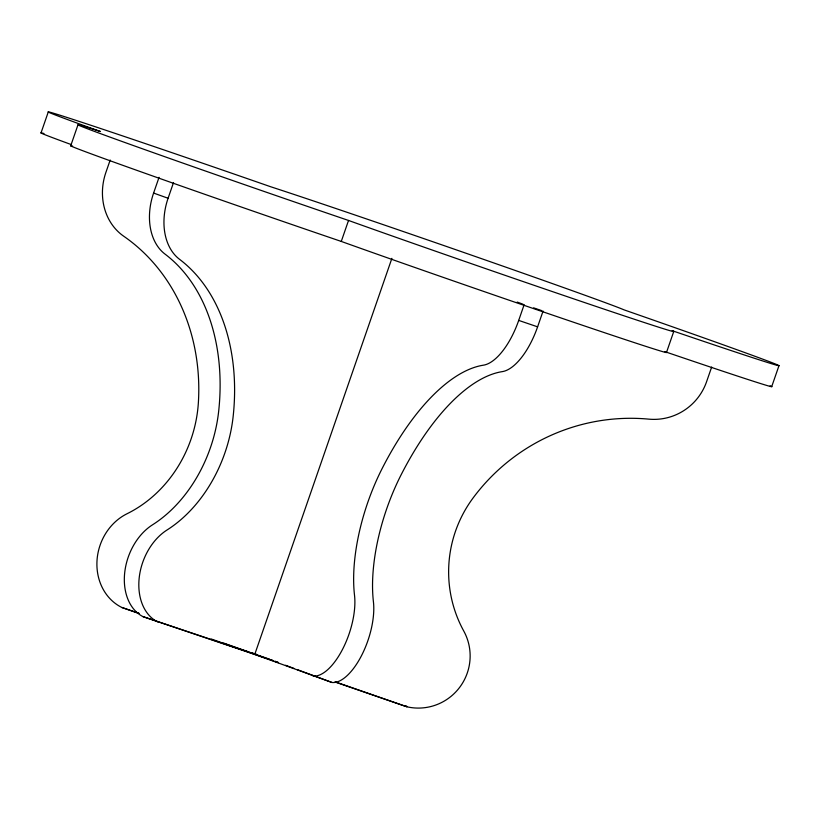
<?xml version="1.0" encoding="UTF-8"?>
<svg xmlns="http://www.w3.org/2000/svg" width="820" height="820" viewBox="0 0 820 820"><rect width="100%" height="100%" fill="white"/><g stroke="black" fill="none" stroke-linecap="round" stroke-linejoin="round"><path stroke-width="1.23" d="M41 132.963L48.267 111.992M70.704 145.827L77.972 124.855M110.187 160.023L105.893 172.405A55.801 49.221 -72 0 0 123.707 236.211A196.995 173.768 -72 0 1 198.399 402.241A123.01 108.506 -72 0 1 127.069 513.73A51.844 45.735 -72 0 0 96.986 560.993A51.844 45.735 -72 0 0 121.873 607.487L138.785 613.452M270.846 659.649L273.644 660.858L143.028 616.65A51.844 37.361 -70.3 0 1 124.671 572.975A51.844 37.361 -70.3 0 1 152.571 524.779A123.01 88.632 -70.3 0 0 218.694 411.035A196.995 141.942 -70.3 0 0 165.046 254.118A55.801 40.211 -70.3 0 1 153.596 193.069L159.059 177.304M157.522 621.847A51.844 37.361 -70.3 0 1 139.164 578.172A51.844 37.361 -70.3 0 1 167.054 529.976A123.01 88.632 -70.3 0 0 233.177 416.222A196.995 141.942 -70.3 0 0 179.539 259.304A55.801 40.211 -70.3 0 1 168.09 198.255L173.543 182.501M664.876 351.657A199.793 2.091 19.1 0 1 559.63 317.504A199.793 2.091 19.1 0 1 341.274 241.428L348.531 220.457A199.793 2.091 19.1 0 1 130.175 144.392A199.793 2.091 19.1 0 1 100.46 131.528A199.793 2.091 19.1 0 1 70.756 118.664A199.793 2.091 19.1 0 1 270.754 186.775A199.793 2.091 19.1 0 1 470.752 254.897A199.793 2.091 19.1 0 1 624.071 309.868A199.793 2.091 19.1 0 1 777.38 364.828A199.793 2.091 19.1 0 1 672.133 330.675A199.793 2.091 19.1 0 1 566.886 296.532A199.793 2.091 19.1 0 1 348.531 220.457M543.066 311.077L537.602 326.842A55.801 24.374 -71.2 0 1 502.342 371.614A196.995 86.049 -71.2 0 0 401.216 474.616A123.01 53.73 -71.2 0 0 373.418 601.716A51.844 22.642 -71.2 0 1 361.579 655.508A51.844 22.642 -71.2 0 1 331.946 682.466L254.743 654.422L391.898 258.351M313.045 676.028A51.844 22.642 -71.2 0 0 342.678 649.071A51.844 22.642 -71.2 0 0 354.517 595.279A123.01 53.73 -71.2 0 1 382.315 468.179A196.995 86.049 -71.2 0 1 483.441 365.177A55.801 24.374 -71.2 0 0 518.701 320.405L524.164 304.64M666.496 352.446L673.753 331.475M711.668 367.042L706.594 381.679A55.801 55.268 -66.6 0 1 648.815 419.143A196.995 195.119 -66.6 0 0 473.099 497.945A123.01 121.842 -66.6 0 0 463.761 631.031A51.844 51.352 -66.6 0 1 406.915 706.789L334.878 681.963M771.733 386.589L779 365.617M256.219 654.155L250.202 652.453L269.698 659.249M121.873 607.487L139.062 613.278M249.095 652.095L240.26 649.225L254.743 654.422M143.028 616.65L239.061 648.825L211.263 639.005M533.615 307.859L541.876 310.678M518.701 320.405L537.602 326.842M335.667 681.994L406.915 706.789M278.452 662.519L274.854 661.279L278.41 662.621M223.624 643.085L248.993 652.033M153.596 193.069L168.09 198.255M517.184 302.057L522.996 304.21M285.544 665.266L293.878 668.361M297.445 669.684L331.946 682.466M71.176 144.546A199.793 2.091 19.1 0 1 43.962 133.527M341.274 241.428A199.793 2.091 19.1 0 1 147.631 174.178A199.793 2.091 19.1 0 1 72.611 146.093M770.123 385.8A199.793 2.091 19.1 0 1 666.055 352.057M406.597 706.082A51.844 51.352 -66.6 0 1 404.106 705.579"/></g></svg>
